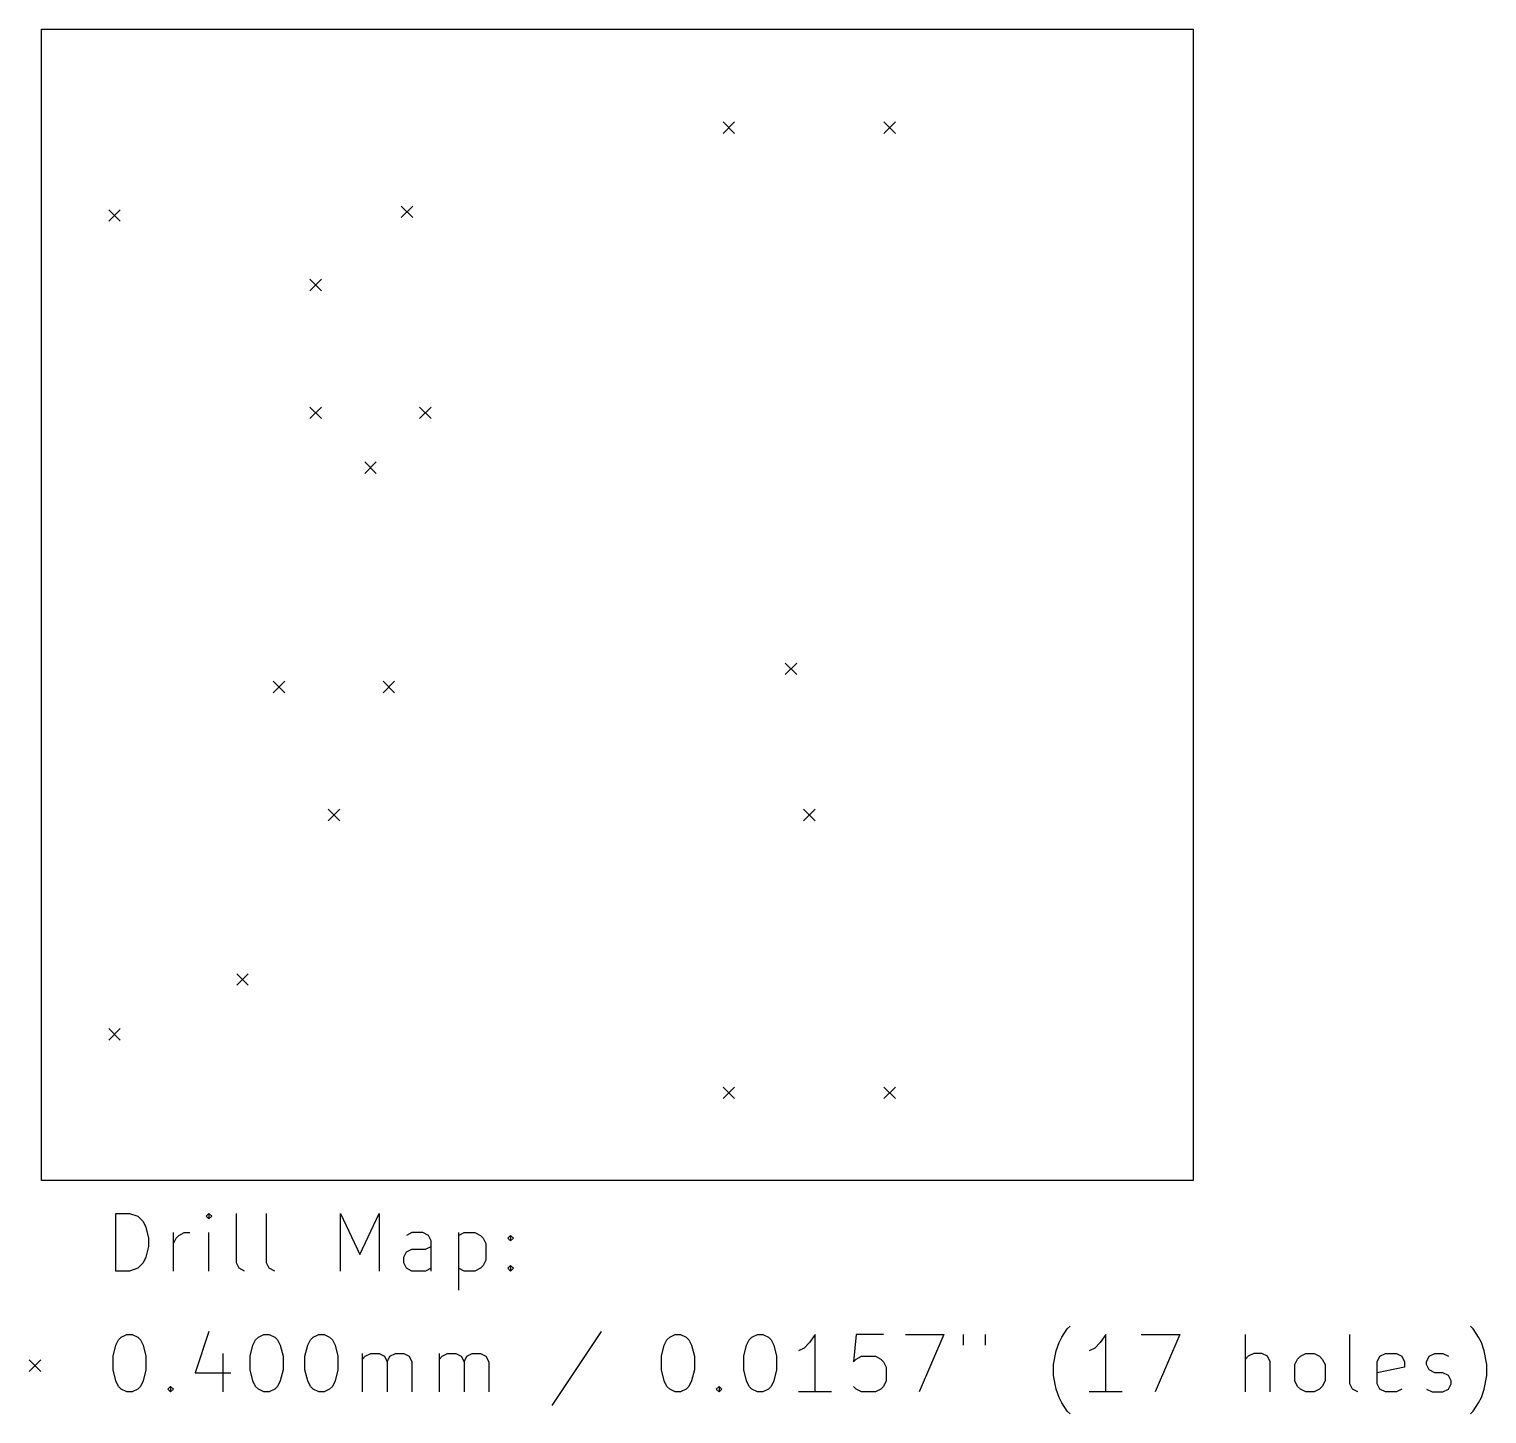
# Model space of a CAD drawing. Extents: x -0.4 to 50.2, y -8.1 to 40.
import ezdxf

# ---------------------------------------------------------------- set-up
doc = ezdxf.new("R2010")
doc.units = 0
doc.layers.add('BLACK', color=7, linetype='CONTINUOUS')

msp = doc.modelspace()

# ---------------------------------------------------------------- linework, layer by layer
at = {"layer": 'BLACK', "linetype": 'CONTINUOUS'}
for p, q in [((0, 40), (40, 40)), ((0, 0), (0, 40)), ((40, 40), (40, 0)), ((23.676, 36.776), (24.076, 36.376)), ((24.076, 36.776), (23.676, 36.376)), ((29.264, 36.776), (29.664, 36.376)), ((29.664, 36.776), (29.264, 36.376)), ((2.34, 33.728), (2.74, 33.328)), ((2.74, 33.728), (2.34, 33.328)), ((12.5, 33.855), (12.9, 33.455)), ((12.9, 33.855), (12.5, 33.455)), ((9.325, 31.315), (9.725, 30.915)), ((9.725, 31.315), (9.325, 30.915)), ((9.325, 26.87), (9.725, 26.47)), ((9.725, 26.87), (9.325, 26.47)), ((13.135, 26.87), (13.535, 26.47)), ((13.535, 26.87), (13.135, 26.47)), ((11.23, 24.965), (11.63, 24.565)), ((11.63, 24.965), (11.23, 24.565)), ((25.835, 17.98), (26.235, 17.58)), ((26.235, 17.98), (25.835, 17.58)), ((8.055, 17.345), (8.455, 16.945)), ((8.455, 17.345), (8.055, 16.945)), ((11.865, 17.345), (12.265, 16.945)), ((12.265, 17.345), (11.865, 16.945)), ((9.96, 12.9), (10.36, 12.5)), ((10.36, 12.9), (9.96, 12.5)), ((26.47, 12.9), (26.87, 12.5)), ((26.87, 12.9), (26.47, 12.5)), ((6.785, 7.185), (7.185, 6.785)), ((7.185, 7.185), (6.785, 6.785)), ((2.34, 5.28), (2.74, 4.88)), ((2.74, 5.28), (2.34, 4.88)), ((23.676, 3.248), (24.076, 2.848)), ((24.076, 3.248), (23.676, 2.848)), ((29.264, 3.248), (29.664, 2.848)), ((29.664, 3.248), (29.264, 2.848)), ((40, 0), (0, 0)), ((2.582768, -3.139838), (2.582768, -1.139838)), ((2.582768, -1.139838), (3.058958, -1.139838)), ((3.058958, -1.139838), (3.344673, -1.235076)), ((3.344673, -1.235076), (3.535149, -1.425552)), ((3.535149, -1.425552), (3.630387, -1.616028)), ((5.820863, -1.139838), (5.725625, -1.235076)), ((5.725625, -1.235076), (5.820863, -1.330314)), ((5.916101, -1.235076), (5.820863, -1.139838)), ((5.820863, -1.139838), (5.820863, -1.330314)), ((5.820863, -1.330314), (5.916101, -1.235076)), ((6.773244, -2.854123), (6.773244, -1.139838)), ((7.820863, -2.854123), (7.820863, -1.139838)), ((10.392292, -3.139838), (10.392292, -1.139838)), ((10.392292, -1.139838), (11.058959, -2.568409)), ((11.058959, -2.568409), (11.725625, -1.139838)), ((11.725625, -1.139838), (11.725625, -3.139838)), ((3.630387, -1.616028), (3.725625, -1.99698)), ((3.725625, -1.99698), (3.725625, -2.282695)), ((4.582768, -3.139838), (4.582768, -1.806504)), ((4.582768, -2.187457), (4.678006, -1.99698)), ((4.678006, -1.99698), (4.773244, -1.901742)), ((4.773244, -1.901742), (4.96372, -1.806504)), ((4.96372, -1.806504), (5.154197, -1.806504)), ((5.820863, -3.139838), (5.820863, -1.806504)), ((12.868482, -1.806504), (12.678006, -1.901742)), ((13.249435, -1.806504), (12.868482, -1.806504)), ((13.439911, -1.901742), (13.249435, -1.806504)), ((13.535149, -2.092219), (13.439911, -1.901742)), ((14.48753, -1.806504), (14.48753, -3.806504)), ((14.48753, -1.901742), (14.678006, -1.806504)), ((14.678006, -1.806504), (15.058959, -1.806504)), ((15.058959, -1.806504), (15.249435, -1.901742)), ((15.249435, -1.901742), (15.344673, -1.99698)), ((15.344673, -1.99698), (15.439911, -2.187457)), ((16.201816, -1.99698), (16.297054, -1.901742)), ((16.297054, -2.092219), (16.201816, -1.99698)), ((16.297054, -1.901742), (16.392292, -1.99698)), ((16.297054, -1.901742), (16.297054, -2.092219)), ((16.392292, -1.99698), (16.297054, -2.092219)), ((3.725625, -2.282695), (3.630387, -2.663647)), ((12.582768, -2.663647), (12.678006, -2.473171)), ((12.678006, -2.473171), (12.868482, -2.377933)), ((12.868482, -2.377933), (13.344673, -2.377933)), ((13.344673, -2.377933), (13.535149, -2.282695)), ((13.535149, -3.139838), (13.535149, -2.092219)), ((15.439911, -2.187457), (15.439911, -2.758885)), ((3.535149, -2.854123), (3.344673, -3.0446)), ((3.630387, -2.663647), (3.535149, -2.854123)), ((6.868482, -3.0446), (6.773244, -2.854123)), ((7.916101, -3.0446), (7.820863, -2.854123)), ((12.582768, -2.854123), (12.582768, -2.663647)), ((12.678006, -3.0446), (12.582768, -2.854123)), ((15.344673, -2.949361), (15.249435, -3.0446)), ((15.439911, -2.758885), (15.344673, -2.949361)), ((16.201816, -3.0446), (16.297054, -2.949361)), ((16.297054, -2.949361), (16.392292, -3.0446)), ((16.297054, -2.949361), (16.297054, -3.139838)), ((3.058958, -3.139838), (2.582768, -3.139838)), ((3.344673, -3.0446), (3.058958, -3.139838)), ((7.058958, -3.139838), (6.868482, -3.0446)), ((8.106577, -3.139838), (7.916101, -3.0446)), ((12.868482, -3.139838), (12.678006, -3.0446)), ((13.344673, -3.139838), (12.868482, -3.139838)), ((13.535149, -3.0446), (13.344673, -3.139838)), ((14.678006, -3.139838), (14.48753, -3.0446)), ((15.058959, -3.139838), (14.678006, -3.139838)), ((15.249435, -3.0446), (15.058959, -3.139838)), ((16.297054, -3.139838), (16.201816, -3.0446)), ((16.392292, -3.0446), (16.297054, -3.139838)), ((35.63039, -5.149361), (35.725629, -5.054123)), ((49.72563, -5.149361), (49.630392, -5.054123)), ((2.582768, -5.72079), (2.678006, -5.530314)), ((2.678006, -5.530314), (2.773244, -5.435076)), ((2.773244, -5.435076), (2.96372, -5.339838)), ((2.96372, -5.339838), (3.154197, -5.339838)), ((3.154197, -5.339838), (3.344673, -5.435076)), ((3.344673, -5.435076), (3.439911, -5.530314)), ((3.439911, -5.530314), (3.535149, -5.72079)), ((5.820863, -5.2446), (5.344673, -6.673171)), ((7.344673, -5.72079), (7.439911, -5.530314)), ((7.439911, -5.530314), (7.535149, -5.435076)), ((7.535149, -5.435076), (7.725625, -5.339838)), ((7.725625, -5.339838), (7.916102, -5.339838)), ((7.916102, -5.339838), (8.106578, -5.435076)), ((8.106578, -5.435076), (8.201816, -5.530314)), ((8.201816, -5.530314), (8.297054, -5.72079)), ((9.249435, -5.72079), (9.344673, -5.530314)), ((9.344673, -5.530314), (9.439911, -5.435076)), ((9.439911, -5.435076), (9.630387, -5.339838)), ((9.630387, -5.339838), (9.820864, -5.339838)), ((9.820864, -5.339838), (10.01134, -5.435076)), ((10.01134, -5.435076), (10.106578, -5.530314)), ((10.106578, -5.530314), (10.201816, -5.72079)), ((19.439912, -5.2446), (17.725627, -7.816028)), ((21.630389, -5.72079), (21.725627, -5.530314)), ((21.725627, -5.530314), (21.820865, -5.435076)), ((21.820865, -5.435076), (22.011341, -5.339838)), ((22.011341, -5.339838), (22.201818, -5.339838)), ((22.201818, -5.339838), (22.392294, -5.435076)), ((22.392294, -5.435076), (22.487532, -5.530314)), ((22.487532, -5.530314), (22.58277, -5.72079)), ((24.487532, -5.72079), (24.58277, -5.530314)), ((24.58277, -5.530314), (24.678008, -5.435076)), ((24.678008, -5.435076), (24.868484, -5.339838)), ((24.868484, -5.339838), (25.058961, -5.339838)), ((25.058961, -5.339838), (25.249437, -5.435076)), ((25.249437, -5.435076), (25.344675, -5.530314)), ((25.344675, -5.530314), (25.439913, -5.72079)), ((26.868484, -5.339838), (26.678008, -5.625552)), ((26.868484, -7.339838), (26.868484, -5.339838)), ((28.297056, -5.339838), (28.201818, -6.292219)), ((29.249437, -5.339838), (28.297056, -5.339838)), ((30.011342, -5.339838), (31.344675, -5.339838)), ((31.344675, -5.339838), (30.487532, -7.339838)), ((32.011342, -5.339838), (32.011342, -5.72079)), ((32.773247, -5.339838), (32.773247, -5.72079)), ((35.344676, -5.625552), (35.439914, -5.435076)), ((35.439914, -5.435076), (35.63039, -5.149361)), ((36.963723, -5.339838), (36.773247, -5.625552)), ((36.963723, -7.339838), (36.963723, -5.339838)), ((38.201819, -5.339838), (39.535152, -5.339838)), ((39.535152, -5.339838), (38.678009, -7.339838)), ((41.820867, -7.339838), (41.820867, -5.339838)), ((45.439915, -7.054123), (45.439915, -5.339838)), ((49.916106, -5.435076), (49.72563, -5.149361)), ((50.011344, -5.625552), (49.916106, -5.435076)), ((2.48753, -6.101742), (2.582768, -5.72079)), ((3.535149, -5.72079), (3.630387, -6.101742)), ((6.297054, -6.006504), (6.297054, -7.339838)), ((7.249435, -6.101742), (7.344673, -5.72079)), ((8.297054, -5.72079), (8.392292, -6.101742)), ((9.154197, -6.101742), (9.249435, -5.72079)), ((10.201816, -5.72079), (10.297054, -6.101742)), ((11.154197, -7.339838), (11.154197, -6.006504)), ((11.249435, -6.101742), (11.439911, -6.006504)), ((11.439911, -6.006504), (11.725626, -6.006504)), ((11.725626, -6.006504), (11.916102, -6.101742)), ((12.106578, -6.101742), (12.297054, -6.006504)), ((12.297054, -6.006504), (12.582768, -6.006504)), ((12.582768, -6.006504), (12.773245, -6.101742)), ((13.820864, -7.339838), (13.820864, -6.006504)), ((13.916102, -6.101742), (14.106578, -6.006504)), ((14.106578, -6.006504), (14.392293, -6.006504)), ((14.392293, -6.006504), (14.582769, -6.101742)), ((14.773245, -6.101742), (14.963721, -6.006504)), ((14.963721, -6.006504), (15.249435, -6.006504)), ((15.249435, -6.006504), (15.439912, -6.101742)), ((21.535151, -6.101742), (21.630389, -5.72079)), ((22.58277, -5.72079), (22.678008, -6.101742)), ((24.392294, -6.101742), (24.487532, -5.72079)), ((25.439913, -5.72079), (25.535151, -6.101742)), ((26.487532, -5.816028), (26.297056, -5.911266)), ((26.678008, -5.625552), (26.487532, -5.816028)), ((35.1542, -6.387457), (35.249438, -5.911266)), ((35.249438, -5.911266), (35.344676, -5.625552)), ((36.582771, -5.816028), (36.392295, -5.911266)), ((36.773247, -5.625552), (36.582771, -5.816028)), ((42.106581, -6.006504), (41.916105, -6.101742)), ((42.392296, -6.006504), (42.106581, -6.006504)), ((42.582772, -6.101742), (42.392296, -6.006504)), ((43.725629, -6.101742), (43.916105, -6.006504)), ((43.916105, -6.006504), (44.20182, -6.006504)), ((44.20182, -6.006504), (44.392296, -6.101742)), ((46.487534, -6.101742), (46.67801, -6.006504)), ((46.67801, -6.006504), (47.058963, -6.006504)), ((47.058963, -6.006504), (47.249439, -6.101742)), ((48.20182, -6.101742), (48.392296, -6.006504)), ((48.392296, -6.006504), (48.67801, -6.006504)), ((48.67801, -6.006504), (48.868487, -6.101742)), ((50.106582, -5.911266), (50.011344, -5.625552)), ((50.20182, -6.387457), (50.106582, -5.911266)), ((-0.425, -6.225), (-0.025, -6.625)), ((-0.025, -6.225), (-0.425, -6.625)), ((2.48753, -6.577933), (2.48753, -6.101742)), ((2.582768, -6.958885), (2.48753, -6.577933)), ((3.630387, -6.577933), (3.535149, -6.958885)), ((3.630387, -6.101742), (3.630387, -6.577933)), ((7.249435, -6.577933), (7.249435, -6.101742)), ((7.344673, -6.958885), (7.249435, -6.577933)), ((8.392292, -6.577933), (8.297054, -6.958885)), ((8.392292, -6.101742), (8.392292, -6.577933)), ((9.154197, -6.577933), (9.154197, -6.101742)), ((9.249435, -6.958885), (9.154197, -6.577933)), ((10.297054, -6.577933), (10.201816, -6.958885)), ((10.297054, -6.101742), (10.297054, -6.577933)), ((11.154197, -6.19698), (11.249435, -6.101742)), ((11.916102, -6.101742), (12.01134, -6.292219)), ((12.01134, -6.292219), (12.106578, -6.101742)), ((12.01134, -6.292219), (12.01134, -7.339838)), ((12.773245, -6.101742), (12.868483, -6.292219)), ((12.868483, -6.292219), (12.868483, -7.339838)), ((13.820864, -6.19698), (13.916102, -6.101742)), ((14.582769, -6.101742), (14.678007, -6.292219)), ((14.678007, -6.292219), (14.773245, -6.101742)), ((14.678007, -6.292219), (14.678007, -7.339838)), ((15.439912, -6.101742), (15.53515, -6.292219)), ((15.53515, -6.292219), (15.53515, -7.339838)), ((21.535151, -6.577933), (21.535151, -6.101742)), ((21.630389, -6.958885), (21.535151, -6.577933)), ((22.678008, -6.577933), (22.58277, -6.958885)), ((22.678008, -6.101742), (22.678008, -6.577933)), ((24.392294, -6.577933), (24.392294, -6.101742)), ((24.487532, -6.958885), (24.392294, -6.577933)), ((25.535151, -6.577933), (25.439913, -6.958885)), ((25.535151, -6.101742), (25.535151, -6.577933)), ((28.201818, -6.292219), (28.297056, -6.19698)), ((28.297056, -6.19698), (28.487532, -6.101742)), ((28.487532, -6.101742), (28.963723, -6.101742)), ((28.963723, -6.101742), (29.154199, -6.19698)), ((29.154199, -6.19698), (29.249437, -6.292219)), ((29.249437, -6.292219), (29.344675, -6.482695)), ((29.344675, -6.482695), (29.344675, -6.958885)), ((35.1542, -6.768409), (35.1542, -6.387457)), ((41.916105, -6.101742), (41.820867, -6.19698)), ((42.67801, -6.292219), (42.582772, -6.101742)), ((42.67801, -7.339838), (42.67801, -6.292219)), ((43.535153, -6.387457), (43.630391, -6.19698)), ((43.535153, -6.958885), (43.535153, -6.387457)), ((43.630391, -6.19698), (43.725629, -6.101742)), ((44.392296, -6.101742), (44.487534, -6.19698)), ((44.487534, -6.19698), (44.582772, -6.387457)), ((44.582772, -6.387457), (44.582772, -6.958885)), ((46.392296, -6.292219), (46.487534, -6.101742)), ((46.392296, -7.054123), (46.392296, -6.292219)), ((47.344677, -6.482695), (46.392296, -6.673171)), ((47.249439, -6.101742), (47.344677, -6.292219)), ((47.344677, -6.292219), (47.344677, -6.482695)), ((48.106582, -6.292219), (48.20182, -6.101742)), ((48.106582, -6.387457), (48.106582, -6.292219)), ((48.20182, -6.577933), (48.106582, -6.387457)), ((48.392296, -6.673171), (48.20182, -6.577933)), ((50.20182, -6.768409), (50.20182, -6.387457)), ((2.678006, -7.149361), (2.582768, -6.958885)), ((3.535149, -6.958885), (3.439911, -7.149361)), ((5.344673, -6.673171), (6.582768, -6.673171)), ((7.439911, -7.149361), (7.344673, -6.958885)), ((8.297054, -6.958885), (8.201816, -7.149361)), ((9.344673, -7.149361), (9.249435, -6.958885)), ((10.201816, -6.958885), (10.106578, -7.149361)), ((21.725627, -7.149361), (21.630389, -6.958885)), ((22.58277, -6.958885), (22.487532, -7.149361)), ((24.58277, -7.149361), (24.487532, -6.958885)), ((25.439913, -6.958885), (25.344675, -7.149361)), ((29.344675, -6.958885), (29.249437, -7.149361)), ((35.249438, -7.2446), (35.1542, -6.768409)), ((43.630391, -7.149361), (43.535153, -6.958885)), ((44.582772, -6.958885), (44.487534, -7.149361)), ((45.535153, -7.2446), (45.439915, -7.054123)), ((46.487534, -7.2446), (46.392296, -7.054123)), ((48.67801, -6.673171), (48.392296, -6.673171)), ((48.868487, -6.768409), (48.67801, -6.673171)), ((48.963725, -6.958885), (48.868487, -6.768409)), ((48.868487, -7.2446), (48.963725, -7.054123)), ((48.963725, -7.054123), (48.963725, -6.958885)), ((50.106582, -7.2446), (50.20182, -6.768409)), ((2.773244, -7.2446), (2.678006, -7.149361)), ((2.96372, -7.339838), (2.773244, -7.2446)), ((3.154197, -7.339838), (2.96372, -7.339838)), ((3.344673, -7.2446), (3.154197, -7.339838)), ((3.439911, -7.149361), (3.344673, -7.2446)), ((4.392292, -7.2446), (4.48753, -7.149361)), ((4.48753, -7.339838), (4.392292, -7.2446)), ((4.48753, -7.149361), (4.582768, -7.2446)), ((4.48753, -7.149361), (4.48753, -7.339838)), ((4.582768, -7.2446), (4.48753, -7.339838)), ((7.535149, -7.2446), (7.439911, -7.149361)), ((7.725625, -7.339838), (7.535149, -7.2446)), ((7.916102, -7.339838), (7.725625, -7.339838)), ((8.106578, -7.2446), (7.916102, -7.339838)), ((8.201816, -7.149361), (8.106578, -7.2446)), ((9.439911, -7.2446), (9.344673, -7.149361)), ((9.630387, -7.339838), (9.439911, -7.2446)), ((9.820864, -7.339838), (9.630387, -7.339838)), ((10.01134, -7.2446), (9.820864, -7.339838)), ((10.106578, -7.149361), (10.01134, -7.2446)), ((21.820865, -7.2446), (21.725627, -7.149361)), ((22.011341, -7.339838), (21.820865, -7.2446)), ((22.201818, -7.339838), (22.011341, -7.339838)), ((22.392294, -7.2446), (22.201818, -7.339838)), ((22.487532, -7.149361), (22.392294, -7.2446)), ((23.439913, -7.2446), (23.535151, -7.149361)), ((23.535151, -7.339838), (23.439913, -7.2446)), ((23.535151, -7.149361), (23.630389, -7.2446)), ((23.535151, -7.149361), (23.535151, -7.339838)), ((23.630389, -7.2446), (23.535151, -7.339838)), ((24.678008, -7.2446), (24.58277, -7.149361)), ((24.868484, -7.339838), (24.678008, -7.2446)), ((25.058961, -7.339838), (24.868484, -7.339838)), ((25.249437, -7.2446), (25.058961, -7.339838)), ((25.344675, -7.149361), (25.249437, -7.2446)), ((27.439913, -7.339838), (26.297056, -7.339838)), ((28.297056, -7.2446), (28.201818, -7.149361)), ((28.487532, -7.339838), (28.297056, -7.2446)), ((28.963723, -7.339838), (28.487532, -7.339838)), ((29.154199, -7.2446), (28.963723, -7.339838)), ((29.249437, -7.149361), (29.154199, -7.2446)), ((35.344676, -7.530314), (35.249438, -7.2446)), ((35.439914, -7.72079), (35.344676, -7.530314)), ((37.535152, -7.339838), (36.392295, -7.339838)), ((43.725629, -7.2446), (43.630391, -7.149361)), ((43.916105, -7.339838), (43.725629, -7.2446)), ((44.20182, -7.339838), (43.916105, -7.339838)), ((44.392296, -7.2446), (44.20182, -7.339838)), ((44.487534, -7.149361), (44.392296, -7.2446)), ((45.725629, -7.339838), (45.535153, -7.2446)), ((46.67801, -7.339838), (46.487534, -7.2446)), ((47.058963, -7.339838), (46.67801, -7.339838)), ((47.249439, -7.2446), (47.058963, -7.339838)), ((48.106582, -7.2446), (48.297058, -7.339838)), ((48.297058, -7.339838), (48.67801, -7.339838)), ((48.67801, -7.339838), (48.868487, -7.2446)), ((49.916106, -7.72079), (50.011344, -7.530314)), ((50.011344, -7.530314), (50.106582, -7.2446)), ((35.63039, -8.006504), (35.439914, -7.72079)), ((35.725629, -8.101742), (35.63039, -8.006504)), ((49.630392, -8.101742), (49.72563, -8.006504)), ((49.72563, -8.006504), (49.916106, -7.72079))]:
    msp.add_line(p, q, dxfattribs=at)

doc.saveas('drawing.dxf')
